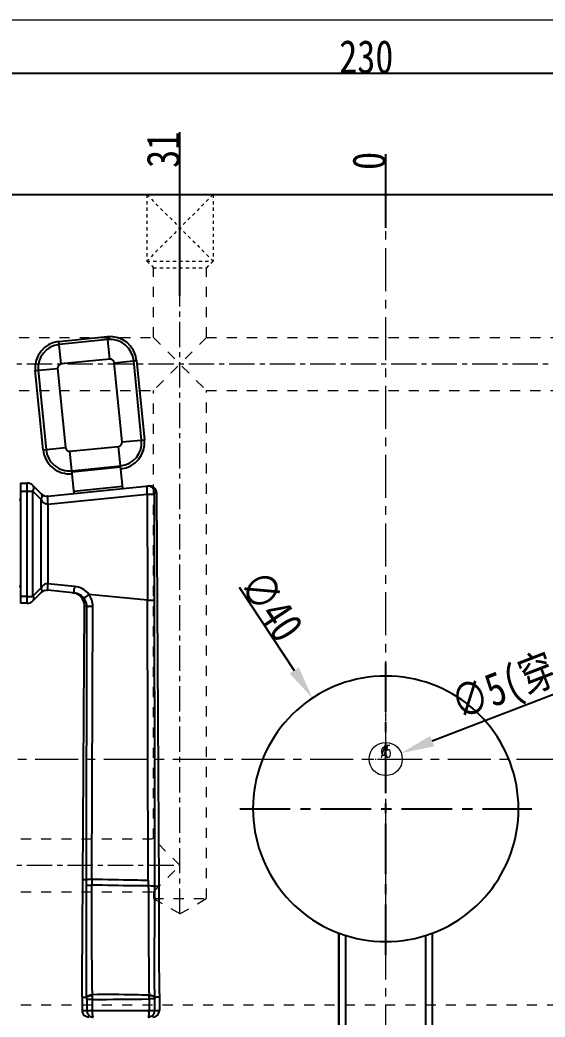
# Model space of a CAD drawing. Header units: millimetres. Extents: x 583 to 1942, y -5112 to 253.
# Drawn here: x 1175.8 to 1254.9, y -2066 to -1915.9 of the extents above; entities that cross this region are included whole.
import ezdxf

# ---------------------------------------------------------------- set-up
doc = ezdxf.new("R2010")
doc.units = ezdxf.units.MM
doc.header["$LTSCALE"] = 16.335
doc.header["$PDMODE"] = 3
doc.header["$PDSIZE"] = 0.3125
doc.linetypes.add('CENTER', pattern=[0.6, 0.375, -0.075, 0.075, -0.075])
doc.linetypes.add('HIDDEN', pattern=[0.2, 0.1, -0.1])
doc.layers.get('0').update_dxf_attribs({"linetype": 'CONTINUOUS'})
doc.layers.get('Defpoints').update_dxf_attribs({"linetype": 'CONTINUOUS'})
for name, color, linetype, lineweight in [('center', 1, 'CENTER', 9), ('cool', 153, 'HIDDEN', 9), ('epin', 13, 'CONTINUOUS', 9), ('insert', 85, 'CONTINUOUS', 20)]:
    doc.layers.add(name, color=color, linetype=linetype, lineweight=lineweight)
doc.layers.add('DEFAULT_2', color=8, linetype='HIDDEN')
doc.styles.get("Standard").update_dxf_attribs({"font": 'txt', "width": 0.8})
doc.styles.add('TXT05', font='txt.shx', dxfattribs={"width": 0.5, "bigfont": 'gbcbig.shx'})
doc.dimstyles.new('副本 11', dxfattribs={"dimtxt": 2.5, "dimasz": 2.5, "dimexe": 1.25, "dimexo": 0.625, "dimtad": 1, "dimdsep": 46, "dimtxsty": 'Standard', "dimcen": 2.5, "dimadec": 0, "dimazin": 0, "dimtfac": 1, "dimtmove": 0, "dimatfit": 3, "dimfxl": 0, "dimarcsym": 0})

# ---------------------------------------------------------------- blocks, each defined once
blk = doc.blocks.new('8')
at = {"layer": 'cool', "ltscale": 0.932966}
blk.add_line((867.02, 868.75), (1068.36, 868.75), dxfattribs=at)
blk = doc.blocks.new('cool_jt_g12')
at = {"layer": 'cool', "ltscale": 0.3}
for p, q in [((0, 5), (10, 5)), ((0, -5), (10, 5)), ((0, 5), (10, -5)), ((10, -5), (10, 5)), ((10, 5), (11, 4)), ((11, -4), (11, 4)), ((10, -5), (11, -4)), ((0, -5), (10, -5))]:
    blk.add_line(p, q, dxfattribs=at)
blk = doc.blocks.new('9')
at = {"layer": 'cool', "color": 1, "linetype": 'CENTER', "ltscale": 0.621977}
for p, q in [((1286.69, 882.45), (1286.69, 990.75)), ((1202.69, 965.25), (1432.69, 965.25)), ((1202.69, 889.75), (1286.69, 889.75))]:
    blk.add_line(p, q, dxfattribs=at)
at = {"layer": 'cool', "ltscale": 0.932966}
for p, q in [((1282.69, 969.25), (1282.69, 979.75)), ((1290.69, 969.25), (1290.69, 979.75)), ((1213.69, 969.25), (1282.69, 969.25)), ((1282.69, 969.25), (1290.69, 961.25)), ((1290.69, 969.25), (1282.69, 961.25)), ((1290.69, 969.25), (1344.69, 969.25)), ((1213.69, 961.25), (1282.69, 961.25)), ((1282.69, 893.75), (1282.69, 961.25)), ((1290.69, 961.25), (1344.69, 961.25)), ((1290.69, 884.75), (1290.69, 961.25)), ((1217.02, 893.75), (1282.69, 893.75)), ((1286.69, 889.75), (1282.69, 893.75)), ((1282.69, 885.75), (1286.69, 889.75)), ((1217.02, 885.75), (1282.69, 885.75)), ((1282.69, 885.75), (1282.69, 884.75)), ((1282.69, 884.75), (1290.69, 884.75)), ((1282.69, 884.75), (1286.69, 882.45)), ((1286.69, 882.45), (1290.69, 884.75))]:
    blk.add_line(p, q, dxfattribs=at)
at = {"layer": 'cool', "color": 0, "ltscale": 0.932966, "rotation": 270}
blk.add_blockref('cool_jt_g12', (1286.69, 990.75), dxfattribs=at)
blk = doc.blocks.new('csk_5')
at = {"layer": 'insert', "color": 1, "linetype": 'CENTER', "ltscale": 0.155494}
for p, q in [((0, -2.75), (0, 2.75)), ((-2.75, 0), (2.75, 0))]:
    blk.add_line(p, q, dxfattribs=at)
at = {"layer": 'insert', "color": 0}
blk.add_circle((0, 0), 2.5, dxfattribs=at)
at = {"layer": 'insert', "color": 6, "style": 'TXT05', "width": 0.5}
blk.add_text('%%c5', height=1.8, dxfattribs=at).set_placement((-0.75, 0.25))
blk = doc.blocks.new('*D121')
at = {"layer": 'Defpoints', "color": 0}
for p in [(1233.24, -2026.29), (1228.58, -2028.09)]:
    blk.add_point(p, dxfattribs=at)
at = {"layer": 'epin', "color": 4, "lineweight": -2}
blk.add_line((1269.69, -2012.24), (1237.91, -2024.49), dxfattribs=at)
at = {"layer": 'epin', "color": 4}
blk.add_solid([(1237.61, -2023.71), (1238.21, -2025.27), (1233.24, -2026.29)], dxfattribs=at)
at = {"layer": 'epin', "color": 6, "insert": (1254.95, -2014.41), "char_height": 5, "attachment_point": 5, "rotation": 21.0756}
blk.add_mtext('∅5(穿丝孔)', dxfattribs=at)
blk = doc.blocks.new('*D122')
at = {"layer": 'Defpoints', "color": 0}
for p in [(1219.87, -2018.01), (1241.94, -2051.37)]:
    blk.add_point(p, dxfattribs=at)
at = {"layer": 'epin', "color": 4, "lineweight": -2}
blk.add_line((1208.84, -2001.33), (1217.11, -2013.84), dxfattribs=at)
at = {"layer": 'epin', "color": 4}
blk.add_solid([(1217.81, -2013.38), (1216.42, -2014.3), (1219.87, -2018.01)], dxfattribs=at)
at = {"layer": 'epin', "color": 6, "insert": (1213.68, -2004.12), "char_height": 5, "attachment_point": 5, "rotation": 303.4896}
blk.add_mtext('∅40', dxfattribs=at)
blk = doc.blocks.new('*D125')
at = {"layer": 'Defpoints', "color": 0}
for p in [(1115.91, -1923.95), (1115.91, -1972.69), (1345.91, -1977.54)]:
    blk.add_point(p, dxfattribs=at)
at = {"layer": 'epin', "color": 4, "lineweight": -2}
for p, q in [((1115.91, -1972.69), (1115.91, -1923.95)), ((1340.91, -1923.95), (1120.91, -1923.95)), ((1345.91, -1977.54), (1345.91, -1923.95))]:
    blk.add_line(p, q, dxfattribs=at)
at = {"layer": 'epin', "color": 4}
for points in [[(1120.91, -1923.12), (1120.91, -1924.78), (1115.91, -1923.95)], [(1340.91, -1923.12), (1340.91, -1924.78), (1345.91, -1923.95)]]:
    blk.add_solid(points, dxfattribs=at)
at = {"layer": 'epin', "color": 6, "insert": (1227.98, -1921.45), "char_height": 5, "attachment_point": 5}
blk.add_mtext('230', dxfattribs=at)
blk = doc.blocks.new('*D176')
at = {"layer": 'Defpoints', "color": 0}
for p in [(1230.91, -2027.19), (1336.92, -2027.19), (1351.03, -2027.19)]:
    blk.add_point(p, dxfattribs=at)
at = {"layer": 'epin', "color": 4, "lineweight": -2}
blk.add_line((1336.92, -2027.19), (1353.03, -2027.19), dxfattribs=at)
at = {"layer": 'epin', "color": 6, "insert": (1352.03, -2024.69), "char_height": 5, "attachment_point": 5}
blk.add_mtext('0', dxfattribs=at)
blk = doc.blocks.new('*D177')
at = {"layer": 'Defpoints', "color": 0}
for p in [(1230.91, -2027.19), (1340.85, -2043.19), (1351.03, -2043.19)]:
    blk.add_point(p, dxfattribs=at)
at = {"layer": 'epin', "color": 4, "lineweight": -2}
blk.add_line((1340.85, -2043.19), (1356.36, -2043.19), dxfattribs=at)
at = {"layer": 'epin', "color": 6, "insert": (1353.69, -2040.69), "char_height": 5, "attachment_point": 5}
blk.add_mtext('16', dxfattribs=at)
blk = doc.blocks.new('*D178')
at = {"layer": 'Defpoints', "color": 0}
for p in [(1230.91, -2027.19), (1341.06, -2068.19), (1351.03, -2068.19)]:
    blk.add_point(p, dxfattribs=at)
at = {"layer": 'epin', "color": 4, "lineweight": -2}
blk.add_line((1341.06, -2068.19), (1356.36, -2068.19), dxfattribs=at)
at = {"layer": 'epin', "color": 6, "insert": (1353.69, -2065.69), "char_height": 5, "attachment_point": 5}
blk.add_mtext('41', dxfattribs=at)
blk = doc.blocks.new('*D179')
at = {"layer": 'Defpoints', "color": 0}
for p in [(1230.91, -2027.19), (1336.92, -2100.19), (1351.03, -2100.19)]:
    blk.add_point(p, dxfattribs=at)
at = {"layer": 'epin', "color": 4, "lineweight": -2}
blk.add_line((1336.92, -2100.19), (1357.69, -2100.19), dxfattribs=at)
at = {"layer": 'epin', "color": 6, "insert": (1354.36, -2097.69), "char_height": 5, "attachment_point": 5}
blk.add_mtext('73', dxfattribs=at)
blk = doc.blocks.new('*D180')
at = {"layer": 'Defpoints', "color": 0}
for p in [(1302.59, -1967.69), (1351.03, -1967.69), (1230.91, -2027.19)]:
    blk.add_point(p, dxfattribs=at)
at = {"layer": 'epin', "color": 4, "lineweight": -2}
blk.add_line((1302.59, -1967.69), (1363.03, -1967.69), dxfattribs=at)
at = {"layer": 'epin', "color": 6, "insert": (1357.03, -1965.19), "char_height": 5, "attachment_point": 5}
blk.add_mtext('59.5', dxfattribs=at)
blk = doc.blocks.new('*D181')
at = {"layer": 'Defpoints', "color": 0}
for p in [(1336.41, -1954.19), (1351.03, -1954.19), (1230.91, -2027.19)]:
    blk.add_point(p, dxfattribs=at)
at = {"layer": 'epin', "color": 4, "lineweight": -2}
blk.add_line((1336.41, -1954.19), (1357.69, -1954.19), dxfattribs=at)
at = {"layer": 'epin', "color": 6, "insert": (1354.36, -1951.69), "char_height": 5, "attachment_point": 5}
blk.add_mtext('73', dxfattribs=at)
blk = doc.blocks.new('*D182')
at = {"layer": 'Defpoints', "color": 0}
for p in [(1230.91, -1938.11), (1230.91, -1947.19), (1230.91, -2027.19)]:
    blk.add_point(p, dxfattribs=at)
at = {"layer": 'epin', "color": 4, "lineweight": -2}
blk.add_line((1230.91, -1947.19), (1230.91, -1936.11), dxfattribs=at)
at = {"layer": 'epin', "color": 6, "insert": (1228.41, -1937.11), "char_height": 5, "attachment_point": 5, "rotation": 90}
blk.add_mtext('0', dxfattribs=at)
blk = doc.blocks.new('*D183')
at = {"layer": 'Defpoints', "color": 0}
for p in [(1261.91, -1938.11), (1261.91, -1957.41), (1230.91, -2027.19)]:
    blk.add_point(p, dxfattribs=at)
at = {"layer": 'epin', "color": 4, "lineweight": -2}
blk.add_line((1261.91, -1957.41), (1261.91, -1932.78), dxfattribs=at)
at = {"layer": 'epin', "color": 6, "insert": (1259.41, -1935.44), "char_height": 5, "attachment_point": 5, "rotation": 90}
blk.add_mtext('31', dxfattribs=at)
blk = doc.blocks.new('*D184')
at = {"layer": 'Defpoints', "color": 0}
for p in [(1330.91, -1938.11), (1330.91, -1952.26), (1230.91, -2027.19)]:
    blk.add_point(p, dxfattribs=at)
at = {"layer": 'epin', "color": 4, "lineweight": -2}
blk.add_line((1330.91, -1952.26), (1330.91, -1930.11), dxfattribs=at)
at = {"layer": 'epin', "color": 6, "insert": (1328.41, -1934.11), "char_height": 5, "attachment_point": 5, "rotation": 90}
blk.add_mtext('100', dxfattribs=at)
blk = doc.blocks.new('*D185')
at = {"layer": 'Defpoints', "color": 0}
for p in [(1230.91, -2027.19), (1230.91, -2098.67), (1230.91, -2114.84)]:
    blk.add_point(p, dxfattribs=at)
at = {"layer": 'epin', "color": 4, "lineweight": -2}
blk.add_line((1230.91, -2098.67), (1230.91, -2116.84), dxfattribs=at)
at = {"layer": 'epin', "color": 6, "insert": (1228.41, -2115.84), "char_height": 5, "attachment_point": 5, "rotation": 90}
blk.add_mtext('0', dxfattribs=at)
blk = doc.blocks.new('*D186')
at = {"layer": 'Defpoints', "color": 0}
for p in [(1230.91, -2027.19), (1330.91, -2100.19), (1330.91, -2114.84)]:
    blk.add_point(p, dxfattribs=at)
at = {"layer": 'epin', "color": 4, "lineweight": -2}
blk.add_line((1330.91, -2100.19), (1330.91, -2122.84), dxfattribs=at)
at = {"layer": 'epin', "color": 6, "insert": (1328.41, -2118.84), "char_height": 5, "attachment_point": 5, "rotation": 90}
blk.add_mtext('100', dxfattribs=at)
blk = doc.blocks.new('*D187')
at = {"layer": 'Defpoints', "color": 0}
for p in [(1110.79, -2027.19), (1124.89, -2027.19), (1230.91, -2027.19)]:
    blk.add_point(p, dxfattribs=at)
at = {"layer": 'epin', "color": 4, "lineweight": -2}
blk.add_line((1124.89, -2027.19), (1108.79, -2027.19), dxfattribs=at)
at = {"layer": 'epin', "color": 6, "insert": (1109.79, -2024.69), "char_height": 5, "attachment_point": 5}
blk.add_mtext('0', dxfattribs=at)
blk = doc.blocks.new('*D188')
at = {"layer": 'Defpoints', "color": 0}
for p in [(1230.91, -2027.19), (1110.79, -2043.19), (1120.97, -2043.19)]:
    blk.add_point(p, dxfattribs=at)
at = {"layer": 'epin', "color": 4, "lineweight": -2}
blk.add_line((1120.97, -2043.19), (1105.45, -2043.19), dxfattribs=at)
at = {"layer": 'epin', "color": 6, "insert": (1108.12, -2040.69), "char_height": 5, "attachment_point": 5}
blk.add_mtext('16', dxfattribs=at)
blk = doc.blocks.new('*D189')
at = {"layer": 'Defpoints', "color": 0}
for p in [(1230.91, -2027.19), (1110.79, -2068.19), (1120.76, -2068.19)]:
    blk.add_point(p, dxfattribs=at)
at = {"layer": 'epin', "color": 4, "lineweight": -2}
blk.add_line((1120.76, -2068.19), (1105.45, -2068.19), dxfattribs=at)
at = {"layer": 'epin', "color": 6, "insert": (1108.12, -2065.69), "char_height": 5, "attachment_point": 5}
blk.add_mtext('41', dxfattribs=at)
blk = doc.blocks.new('*D190')
at = {"layer": 'Defpoints', "color": 0}
for p in [(1230.91, -2027.19), (1110.79, -2100.19), (1124.89, -2100.19)]:
    blk.add_point(p, dxfattribs=at)
at = {"layer": 'epin', "color": 4, "lineweight": -2}
blk.add_line((1124.89, -2100.19), (1104.12, -2100.19), dxfattribs=at)
at = {"layer": 'epin', "color": 6, "insert": (1107.45, -2097.69), "char_height": 5, "attachment_point": 5}
blk.add_mtext('73', dxfattribs=at)
blk = doc.blocks.new('*D191')
at = {"layer": 'Defpoints', "color": 0}
for p in [(1110.79, -1967.69), (1159.22, -1967.69), (1230.91, -2027.19)]:
    blk.add_point(p, dxfattribs=at)
at = {"layer": 'epin', "color": 4, "lineweight": -2}
blk.add_line((1159.22, -1967.69), (1098.79, -1967.69), dxfattribs=at)
at = {"layer": 'epin', "color": 6, "insert": (1104.79, -1965.19), "char_height": 5, "attachment_point": 5}
blk.add_mtext('59.5', dxfattribs=at)
blk = doc.blocks.new('*D192')
at = {"layer": 'Defpoints', "color": 0}
for p in [(1110.79, -1954.19), (1125.41, -1954.19), (1230.91, -2027.19)]:
    blk.add_point(p, dxfattribs=at)
at = {"layer": 'epin', "color": 4, "lineweight": -2}
blk.add_line((1125.41, -1954.19), (1104.12, -1954.19), dxfattribs=at)
at = {"layer": 'epin', "color": 6, "insert": (1107.45, -1951.69), "char_height": 5, "attachment_point": 5}
blk.add_mtext('73', dxfattribs=at)
blk = doc.blocks.new('*D193')
at = {"layer": 'Defpoints', "color": 0}
for p in [(1199.91, -1938.11), (1199.91, -1957.41), (1230.91, -2027.19)]:
    blk.add_point(p, dxfattribs=at)
at = {"layer": 'epin', "color": 4, "lineweight": -2}
blk.add_line((1199.91, -1957.41), (1199.91, -1932.78), dxfattribs=at)
at = {"layer": 'epin', "color": 6, "insert": (1197.41, -1935.44), "char_height": 5, "attachment_point": 5, "rotation": 90}
blk.add_mtext('31', dxfattribs=at)
blk = doc.blocks.new('*D194')
at = {"layer": 'Defpoints', "color": 0}
for p in [(1130.91, -1938.11), (1130.91, -1952.26), (1230.91, -2027.19)]:
    blk.add_point(p, dxfattribs=at)
at = {"layer": 'epin', "color": 4, "lineweight": -2}
blk.add_line((1130.91, -1952.26), (1130.91, -1930.11), dxfattribs=at)
at = {"layer": 'epin', "color": 6, "insert": (1128.41, -1934.11), "char_height": 5, "attachment_point": 5, "rotation": 90}
blk.add_mtext('100', dxfattribs=at)
blk = doc.blocks.new('*D195')
at = {"layer": 'Defpoints', "color": 0}
for p in [(1230.91, -2027.19), (1130.91, -2100.19), (1130.91, -2114.84)]:
    blk.add_point(p, dxfattribs=at)
at = {"layer": 'epin', "color": 4, "lineweight": -2}
blk.add_line((1130.91, -2100.19), (1130.91, -2122.84), dxfattribs=at)
at = {"layer": 'epin', "color": 6, "insert": (1128.41, -2118.84), "char_height": 5, "attachment_point": 5, "rotation": 90}
blk.add_mtext('100', dxfattribs=at)

msp = doc.modelspace()

# ---------------------------------------------------------------- linework, layer by layer
at = {"color": 7, "linetype": 'Continuous'}
for p, q in [((1131.908, -1942.189), (1329.908, -1942.189)), ((1181.686, -1964.313), (1189.01, -1963.581)), ((1189.054, -1964.023), (1181.73, -1964.756)), ((1189.348, -1966.963), (1189.01, -1963.581)), ((1182.024, -1967.696), (1181.686, -1964.313)), ((1189.348, -1966.963), (1182.024, -1967.696)), ((1178.104, -1968.692), (1181.486, -1968.353)), ((1181.486, -1968.353), (1182.68, -1980.294)), ((1190.006, -1967.501), (1193.388, -1967.163)), ((1191.2, -1979.442), (1190.006, -1967.501)), ((1194.14, -1979.148), (1192.945, -1967.207)), ((1193.388, -1967.163), (1194.582, -1979.104)), ((1179.298, -1980.632), (1178.104, -1968.692)), ((1178.546, -1968.647), (1179.74, -1980.588)), ((1191.2, -1979.442), (1194.582, -1979.104)), ((1179.298, -1980.632), (1182.68, -1980.294)), ((1183.338, -1980.832), (1190.662, -1980.1)), ((1191.298, -1986.467), (1190.662, -1980.1)), ((1183.974, -1987.199), (1183.338, -1980.832)), ((1183.632, -1983.772), (1190.955, -1983.04)), ((1190.976, -1983.247), (1183.652, -1983.98)), ((1175.908, -1985.644), (1175.908, -2003.734)), ((1175.908, -1985.644), (1176.916, -1985.644)), ((1176.916, -2003.734), (1176.916, -1985.644)), ((1177.769, -1985.997), (1179.021, -1987.25)), ((1179.994, -1987.597), (1195.278, -1986.069)), ((1191.268, -1986.168), (1183.944, -1986.901)), ((1175.908, -1986.85), (1177.769, -1986.85)), ((1177.769, -2002.67), (1177.769, -1986.85)), ((1177.769, -1986.85), (1179.021, -1988.103)), ((1179.021, -2001.418), (1179.021, -1988.103)), ((1179.994, -1988.797), (1194.99, -1987.298)), ((1194.99, -1987.298), (1196.092, -1987.297)), ((1194.99, -1987.298), (1195.01, -2003.283)), ((1196.142, -2046.315), (1196.092, -1987.297)), ((1196.107, -1987.095), (1196.383, -1987.063)), ((1196.383, -1987.063), (1196.722, -2046.329)), ((1175.908, -1988.157), (1175.707, -1988.157)), ((1179.994, -1988.797), (1179.994, -2000.781)), ((1175.908, -2001.222), (1175.707, -2001.222)), ((1179.021, -2001.418), (1177.769, -2002.67)), ((1184.031, -2001.185), (1179.994, -2000.781)), ((1176.916, -2002.729), (1175.908, -2002.729)), ((1177.769, -2003.381), (1179.021, -2002.128)), ((1183.732, -2002.155), (1179.994, -2001.781)), ((1195.01, -2003.283), (1186.19, -2002.401)), ((1176.916, -2003.734), (1175.908, -2003.734)), ((1185.279, -2045.318), (1185.542, -2004.168)), ((1185.886, -2004.193), (1185.542, -2004.168)), ((1185.854, -2046.203), (1185.887, -2004.193)), ((1186.651, -2045.348), (1186.783, -2004.192)), ((1195.14, -2045.47), (1195.01, -2003.283)), ((1185.278, -2045.315), (1185.855, -2045.325)), ((1196.142, -2046.315), (1196.059, -2046.314)), ((1196.142, -2046.315), (1196.722, -2046.33)), ((1223.846, -2074.338), (1223.846, -2053.401)), ((1223.916, -2074.338), (1223.916, -2053.427)), ((1224.916, -2074.338), (1224.916, -2053.771)), ((1236.9, -2053.771), (1236.9, -2074.338)), ((1237.9, -2053.427), (1237.9, -2074.338)), ((1237.97, -2074.338), (1237.97, -2053.401)), ((1185.162, -2063.034), (1185.162, -2065.039)), ((1185.162, -2063.036), (1185.859, -2063.08)), ((1185.163, -2063.036), (1185.859, -2062.978)), ((1196.82, -2063.072), (1196.12, -2063.029)), ((1196.819, -2063.027), (1196.82, -2065.039)), ((1185.867, -2063.398), (1185.867, -2065.039)), ((1186.727, -2063.398), (1185.867, -2063.398)), ((1186.727, -2065.039), (1186.727, -2063.398)), ((1195.255, -2063.318), (1195.255, -2065.039)), ((1196.114, -2063.318), (1195.255, -2063.318)), ((1196.114, -2065.039), (1196.114, -2063.318)), ((1185.162, -2065.039), (1196.82, -2065.039))]:
    msp.add_line(p, q, dxfattribs=at)
at = {"color": 1, "linetype": 'CENTER', "ltscale": 1.243955}
for p, q in [((1230.908, -2056.689), (1230.908, -2012.689)), ((1230.908, -2056.689), (1230.908, -2012.689)), ((1208.908, -2034.689), (1252.908, -2034.689)), ((1208.908, -2034.689), (1252.908, -2034.689))]:
    msp.add_line(p, q, dxfattribs=at)
at = {"color": 7, "linetype": 'Continuous'}
for centre, radius, start, end in [((1189.408, -1967.561), 4, 5.71059, 95.71059), ((1189.408, -1967.561), 3.555, 5.71059, 95.71059), ((1182.084, -1968.294), 4, 95.71059, 185.71059), ((1182.084, -1968.294), 3.555, 95.71059, 185.71059), ((1189.408, -1967.561), 0.601, 5.71059, 95.71059), ((1182.084, -1968.294), 0.601, 95.71059, 185.71059), ((1190.602, -1979.502), 4, 275.71059, 5.71059), ((1183.278, -1980.234), 3.555, 185.71059, 275.71059), ((1183.278, -1980.234), 0.601, 185.71059, 275.71059), ((1190.602, -1979.502), 0.601, 275.71059, 5.71059), ((1190.602, -1979.502), 3.555, 275.71059, 5.71059), ((1183.278, -1980.234), 4, 185.71059, 275.71059), ((1176.916, -1986.85), 1.206, 45, 90), ((1195.103, -1987.093), 1.002, 37.398, 95.6542), ((1195.378, -1987.069), 1.005, 0.34022, 95.71054), ((1179.874, -1986.397), 1.206, 225, 275.71059), ((1195.094, -1987.098), 1.013, 0.15853, 19.05048), ((1193.431, -2002.112), 9.446, 174.36681, 176.29372), ((1179.874, -2002.981), 1.206, 84.28941, 135.00092), ((1183.532, -2004.155), 2.01, 359.63277, 84.28932), ((1183.776, -2004.203), 3.012, 36.74223, 37.49911), ((1183.803, -2004.184), 2.98, 359.84825, 36.76603), ((1176.916, -2002.528), 1.206, 270, 315), ((1186.415, -2295.937), 291.745, 89.92767, 90.06562), ((1230.908, -2034.689), 20, 290.67611, 249.32389), ((1195.158, -2103.539), 57.232, 89.09848, 90.01474), ((1230.908, -2034.689), 20, 249.53846, 290.46154), ((1188.003, -2063.029), 2.145, 179.05591, 181.34493), ((1179.176, -2063.395), 6.691, 359.9679, 2.69847), ((1190.566, -2062.74), 3.842, 179.26835, 180.31401), ((913.016, -2064.266), 273.712, 0.18154, 0.315), ((1202.872, -2063.315), 6.757, 177.58324, 180.024), ((1176.449, -530.805), 1532.628, 270.384225, 270.703053), ((1186.167, -2065.039), 1.005, 179.98836, 270.00002), ((1186.888, -2065.038), 1.021, 180.05956, 197.77121), ((1188.167, -2065.043), 7.087, 357.51911, 0.0299), ((1195.815, -2065.039), 1.005, 269.99998, 0.01166)]:
    msp.add_arc(centre, radius, start, end, dxfattribs=at)
for points, knots in [([(1177.769, -1986.85), (1177.809, -1986.769), (1177.873, -1986.609), (1177.912, -1986.369), (1177.883, -1986.157), (1177.812, -1986.041), (1177.769, -1985.997)], [0, 0, 0, 0, 0.3020114, 0.5671693, 0.7956576, 1, 1, 1, 1]), ([(1194.953, -1986.595), (1194.953, -1986.526), (1194.952, -1986.406), (1194.961, -1986.245), (1194.972, -1986.158), (1194.99, -1986.098), (1195.004, -1986.096)], [0, 0, 0, 0, 0.4076293, 0.7180209, 0.9160151, 1, 1, 1, 1]), ([(1194.99, -1987.298), (1194.985, -1987.236), (1194.967, -1987.002), (1194.956, -1986.767), (1194.953, -1986.595)], [0, 0, 0, 0, 0.2659861, 1, 1, 1, 1]), ([(1179.021, -1988.103), (1179.063, -1988.019), (1179.127, -1987.852), (1179.176, -1987.557), (1179.108, -1987.337), (1179.021, -1987.25)], [0, 0, 0, 0, 0.3145327, 0.5891618, 1, 1, 1, 1]), ([(1179.994, -1988.797), (1179.886, -1988.822), (1179.655, -1988.797), (1179.379, -1988.617), (1179.173, -1988.375), (1179.067, -1988.195), (1179.021, -1988.103)], [0, 0, 0, 0, 0.2596453, 0.5128949, 0.7586868, 1, 1, 1, 1]), ([(1179.994, -1987.597), (1179.984, -1987.598), (1179.967, -1987.638), (1179.957, -1987.701), (1179.947, -1987.815), (1179.943, -1988.035), (1179.958, -1988.369), (1179.98, -1988.65), (1179.994, -1988.797)], [0, 0, 0, 0, 0.0257642, 0.0835656, 0.1753307, 0.3005778, 0.6333187, 1, 1, 1, 1]), ([(1196.092, -1987.297), (1196.092, -1987.271), (1196.093, -1987.226), (1196.094, -1987.16), (1196.102, -1987.126), (1196.101, -1987.096), (1196.107, -1987.095)], [0, 0, 0, 0, 0.3726869, 0.6894723, 0.9110497, 1, 1, 1, 1]), ([(1179.994, -2000.781), (1179.896, -2000.763), (1179.687, -2000.779), (1179.313, -2000.969), (1179.122, -2001.234), (1179.021, -2001.418)], [0, 0, 0, 0, 0.242333, 0.490823, 1, 1, 1, 1]), ([(1179.021, -2002.128), (1179.1, -2002.05), (1179.152, -2001.854), (1179.104, -2001.611), (1179.053, -2001.481), (1179.021, -2001.418)], [0, 0, 0, 0, 0.4453946, 0.7145441, 1, 1, 1, 1]), ([(1179.994, -2000.781), (1179.982, -2000.903), (1179.964, -2001.137), (1179.952, -2001.415), (1179.955, -2001.599), (1179.963, -2001.694), (1179.972, -2001.747), (1179.986, -2001.78), (1179.994, -2001.781)], [0, 0, 0, 0, 0.3655909, 0.6981836, 0.8237308, 0.9159099, 0.974076, 1, 1, 1, 1]), ([(1183.991, -2001.781), (1183.992, -2001.759), (1183.995, -2001.666), (1184, -2001.573), (1184.005, -2001.501)], [0, 0, 0, 0, 0.2363366, 1, 1, 1, 1]), ([(1186.166, -2002.369), (1185.912, -2002.039), (1185.263, -2001.479), (1184.444, -2001.226), (1184.031, -2001.185)], [0, 0, 0, 0, 0.5003754, 1, 1, 1, 1]), ([(1176.916, -2002.729), (1176.995, -2002.729), (1177.279, -2002.724), (1177.565, -2002.704), (1177.769, -2002.67)], [0, 0, 0, 0, 0.2756474, 1, 1, 1, 1]), ([(1177.769, -2002.67), (1177.801, -2002.734), (1177.852, -2002.863), (1177.899, -2003.107), (1177.847, -2003.303), (1177.769, -2003.381)], [0, 0, 0, 0, 0.2854723, 0.5546257, 1, 1, 1, 1]), ([(1184.031, -2002.185), (1184.02, -2002.184), (1184.005, -2002.137), (1183.995, -2002.067), (1183.989, -2001.936), (1183.99, -2001.839), (1183.991, -2001.781)], [0, 0, 0, 0, 0.0815845, 0.2744948, 0.5821416, 1, 1, 1, 1]), ([(1185.484, -2002.997), (1185.313, -2002.771), (1184.869, -2002.391), (1184.313, -2002.213), (1184.031, -2002.185)], [0, 0, 0, 0, 0.4998332, 1, 1, 1, 1]), ([(1186.19, -2002.401), (1186.099, -2002.469), (1185.931, -2002.599), (1185.734, -2002.757), (1185.608, -2002.866), (1185.545, -2002.924), (1185.506, -2002.966), (1185.486, -2002.988), (1185.484, -2002.997)], [0, 0, 0, 0, 0.3667353, 0.6912848, 0.8147726, 0.9076031, 0.9693456, 1, 1, 1, 1]), ([(1185.886, -2004.193), (1185.894, -2004.193), (1185.958, -2004.192), (1186.023, -2004.192), (1186.08, -2004.192)], [0, 0, 0, 0, 0.1124926, 1, 1, 1, 1]), ([(1195.01, -2003.283), (1195.14, -2003.283), (1195.507, -2003.283), (1195.874, -2003.282), (1196.11, -2003.283)], [0, 0, 0, 0, 0.3557817, 1, 1, 1, 1]), ([(1185.163, -2063.034), (1185.173, -2061.604), (1185.213, -2055.698), (1185.251, -2049.793), (1185.279, -2045.318)], [0, 0, 0, 0, 0.2421887, 1, 1, 1, 1]), ([(1185.859, -2062.978), (1185.858, -2061.62), (1185.854, -2056.028), (1185.852, -2050.437), (1185.854, -2046.203)], [0, 0, 0, 0, 0.2429088, 1, 1, 1, 1]), ([(1185.854, -2046.203), (1185.945, -2046.193), (1186.21, -2046.195), (1186.475, -2046.189), (1186.649, -2046.189)], [0, 0, 0, 0, 0.3430056, 1, 1, 1, 1]), ([(1185.951, -2045.356), (1185.94, -2045.356), (1185.909, -2045.356), (1185.869, -2045.357), (1185.855, -2045.374)], [0, 0, 0, 0, 0.3294816, 1, 1, 1, 1]), ([(1186.651, -2045.348), (1186.514, -2045.348), (1186.281, -2045.347), (1186.048, -2045.355), (1185.951, -2045.356)], [0, 0, 0, 0, 0.5868237, 1, 1, 1, 1]), ([(1186.724, -2062.691), (1186.72, -2062.361), (1186.704, -2061.699), (1186.686, -2060.364), (1186.662, -2057.99), (1186.648, -2053.152), (1186.645, -2048.986), (1186.649, -2046.189)], [0, 0, 0, 0, 0.0599612, 0.1204192, 0.2426795, 0.4915338, 1, 1, 1, 1]), ([(1195.144, -2046.306), (1194.432, -2046.307), (1191.6, -2046.282), (1188.769, -2046.201), (1186.649, -2046.189)], [0, 0, 0, 0, 0.2514489, 1, 1, 1, 1]), ([(1195.14, -2045.47), (1194.429, -2045.465), (1191.599, -2045.422), (1188.769, -2045.339), (1186.651, -2045.338)], [0, 0, 0, 0, 0.2514722, 1, 1, 1, 1]), ([(1195.144, -2046.306), (1195.156, -2047.694), (1195.188, -2053.176), (1195.193, -2058.659), (1195.251, -2062.753)], [0, 0, 0, 0, 0.2531717, 1, 1, 1, 1]), ([(1196.12, -2063.029), (1196.054, -2058.859), (1196.117, -2053.287), (1196.143, -2047.716), (1196.142, -2046.315)], [0, 0, 0, 0, 0.7485976, 1, 1, 1, 1]), ([(1185.859, -2062.997), (1185.899, -2062.884), (1186.233, -2062.729), (1186.529, -2062.701), (1186.724, -2062.691)], [0, 0, 0, 0, 0.3795687, 1, 1, 1, 1]), ([(1185.859, -2063.08), (1185.876, -2063.037), (1185.97, -2062.952), (1186.256, -2062.822), (1186.527, -2062.778), (1186.724, -2062.761)], [0, 0, 0, 0, 0.1469569, 0.3747801, 1, 1, 1, 1]), ([(1195.251, -2062.753), (1194.543, -2062.736), (1191.701, -2062.666), (1188.857, -2062.629), (1186.724, -2062.691)], [0, 0, 0, 0, 0.2493861, 1, 1, 1, 1]), ([(1196.124, -2063.08), (1196.114, -2063.04), (1196.006, -2062.965), (1195.805, -2062.893), (1195.515, -2062.838), (1195.301, -2062.817), (1195.189, -2062.812)], [0, 0, 0, 0, 0.1252807, 0.3507349, 0.6622261, 1, 1, 1, 1]), ([(1195.191, -2062.768), (1195.303, -2062.743), (1195.477, -2062.729), (1195.688, -2062.783), (1195.822, -2062.831), (1195.938, -2062.853), (1196.064, -2062.889), (1196.114, -2062.977), (1196.126, -2063.031)], [0, 0, 0, 0, 0.334653, 0.490526, 0.6304076, 0.7457575, 0.8379454, 1, 1, 1, 1]), ([(1185.915, -2065.35), (1185.963, -2065.498), (1186.131, -2065.776), (1186.407, -2065.947), (1186.555, -2065.995)], [0, 0, 0, 0, 0.5010638, 1, 1, 1, 1]), ([(1186.752, -2065.629), (1186.748, -2065.585), (1186.732, -2065.388), (1186.727, -2065.191), (1186.727, -2065.039)], [0, 0, 0, 0, 0.2281275, 1, 1, 1, 1]), ([(1186.82, -2065.995), (1186.801, -2065.949), (1186.776, -2065.827), (1186.76, -2065.704), (1186.752, -2065.629)], [0, 0, 0, 0, 0.3970281, 1, 1, 1, 1]), ([(1195.248, -2065.35), (1195.242, -2065.483), (1195.224, -2065.699), (1195.193, -2065.918), (1195.161, -2065.995)], [0, 0, 0, 0, 0.6152353, 1, 1, 1, 1])]:
    msp.add_open_spline(points, degree=3, knots=knots, dxfattribs=at)
for points in [[(1196.051, -1986.767), (1196.016, -1986.666), (1195.964, -1986.57), (1195.899, -1986.485)], [(1185.84, -2003.774), (1185.779, -2003.495), (1185.655, -2003.224), (1185.484, -2002.997)], [(1185.886, -2004.193), (1185.887, -2004.052), (1185.871, -2003.911), (1185.84, -2003.774)], [(1186.651, -2045.348), (1186.65, -2045.628), (1186.65, -2045.908), (1186.649, -2046.189)], [(1195.14, -2045.47), (1195.142, -2045.749), (1195.141, -2046.028), (1195.144, -2046.306)], [(1196.722, -2046.329), (1196.755, -2051.895), (1196.686, -2057.462), (1196.819, -2063.027)], [(1195.255, -2063.318), (1195.254, -2063.15), (1195.253, -2062.983), (1195.252, -2062.815)], [(1195.427, -2065.995), (1195.623, -2065.931), (1195.805, -2065.796), (1195.925, -2065.629)], [(1195.925, -2065.629), (1196.045, -2065.462), (1196.114, -2065.246), (1196.114, -2065.039)]]:
    msp.add_open_spline(points, degree=3, dxfattribs=at)
at = {"layer": 'center', "color": 1, "linetype": 'CENTER', "ltscale": 1.057361}
for p, q in [((1230.908, -2112.189), (1230.908, -1942.189)), ((1115.908, -2027.189), (1345.908, -2027.189))]:
    msp.add_line(p, q, dxfattribs=at)
at = {"layer": 'DEFAULT_2', "color": 8, "linetype": 'HIDDEN'}
msp.add_line((1183.732, -2002.155), (1184.031, -2002.185), dxfattribs=at)
for centre, radius, start, end in [((1230.908, -2034.689), 20, 249.32389, 249.53846), ((1230.908, -2034.689), 20, 290.46154, 290.67611), ((1186.864, -2065.05), 0.995, 251.91466, 269.92884), ((1195.118, -2065.05), 0.995, 270.07171, 288.12092)]:
    msp.add_arc(centre, radius, start, end, dxfattribs=at)
for points, knots in [([(1186.862, -2066.044), (1186.859, -2066.044), (1186.837, -2066.036), (1186.828, -2066.012), (1186.82, -2065.995)], [0, 0, 0, 0, 0.1655603, 1, 1, 1, 1]), ([(1195.161, -2065.995), (1195.158, -2066.002), (1195.149, -2066.021), (1195.133, -2066.044), (1195.119, -2066.044)], [0, 0, 0, 0, 0.3603618, 1, 1, 1, 1])]:
    msp.add_open_spline(points, degree=3, knots=knots, dxfattribs=at)
at = {"layer": 'epin', "color": 0}
msp.add_lwpolyline([(1009.74, -1915.884), (1385.098, -1915.884), (1385.098, -2151.806), (1009.74, -2151.806)], close=True, dxfattribs=at)

# ---------------------------------------------------------------- block references
for name, p in [('9', (-86.782, -2932.944)), ('8', (263.218, -2932.944))]:
    msp.add_blockref(name, p, dxfattribs=at)
at = {"layer": 'insert', "color": 0}
msp.add_blockref('csk_5', (1230.908, -2027.189), dxfattribs=at)

# ---------------------------------------------------------------- dimensions: what is measured, and where the dimension line sits
at = {"layer": 'epin', "color": 0}
dim = msp.add_linear_dim(base=(1115.908, -1923.949), p1=(1345.908, -1977.538), p2=(1115.908, -1972.689), dimstyle='副本 11', override={"dimtxt": 5, "dimasz": 5, "dimexe": 0, "dimexo": 0, "dimgap": 0, "dimcen": 0, "dimclrd": 4, "dimclre": 4, "dimclrt": 6, "dimtofl": 0}, dxfattribs=at)
dim.commit()
dim.dimension.update_dxf_attribs({"geometry": '*D125', "text_midpoint": (1227.985, -1923.949), "dimtype": 160})
for feature_location, offset, dtype, origin, picture, middle in [((1130.908, -1952.262), (0, 14.15), 1, (1230.908, -2027.189), '*D194', (1128.408, -1934.112)), ((1330.908, -1952.262), (0, 14.15), 1, (1230.908, -2027.189), '*D184', (1328.408, -1934.112)), ((1199.908, -1957.412), (0, 19.301), 1, (1230.908, -2027.189), '*D193', (1197.408, -1935.445)), ((1261.908, -1957.412), (0, 19.301), 1, (1230.908, -2027.189), '*D183', (1259.408, -1935.445)), ((1230.908016764, -1947.194119144), (0, 9.082459108), 1, (1230.908016764, -2027.189231686), '*D182', (1228.408016764, -1937.111660036)), ((1125.408, -1954.189), (-14.62, 0), 0, (1230.908, -2027.189), '*D192', (1107.455, -1951.689)), ((1336.408, -1954.189), (14.62, 0), 0, (1230.908, -2027.189), '*D181', (1354.361, -1951.689)), ((1159.222, -1967.689), (-48.434, 0), 0, (1230.908, -2027.189), '*D191', (1104.788, -1965.189)), ((1302.594, -1967.689), (48.434, 0), 0, (1230.908, -2027.189), '*D180', (1357.028, -1965.189)), ((1124.894572921, -2027.189231686), (-14.106362344, 0), 0, (1230.908016764, -2027.189231686), '*D187', (1109.788210577, -2024.689231686)), ((1336.921460608, -2027.189231686), (14.106362344, 0), 0, (1230.908016764, -2027.189231686), '*D176', (1352.027822952, -2024.689231686)), ((1124.895, -2100.189), (-14.106, 0), 0, (1230.908, -2027.189), '*D190', (1107.455, -2097.689)), ((1120.97, -2043.189), (-10.181, 0), 0, (1230.908, -2027.189), '*D188', (1108.122, -2040.689)), ((1120.761, -2068.189), (-9.972, 0), 0, (1230.908, -2027.189), '*D189', (1108.122, -2065.689)), ((1130.908, -2100.189), (0, -14.648), 1, (1230.908, -2027.189), '*D195', (1128.408, -2118.837)), ((1230.908016764, -2098.670395891), (0, -16.166924901), 1, (1230.908016764, -2027.189231686), '*D185', (1228.408016764, -2115.837320792)), ((1340.846, -2043.189), (10.181, 0), 0, (1230.908, -2027.189), '*D177', (1353.694, -2040.689)), ((1341.056, -2068.189), (9.972, 0), 0, (1230.908, -2027.189), '*D178', (1353.694, -2065.689)), ((1336.921, -2100.189), (14.106, 0), 0, (1230.908, -2027.189), '*D179', (1354.361, -2097.689)), ((1330.908, -2100.189), (0, -14.648), 1, (1230.908, -2027.189), '*D186', (1328.408, -2118.837))]:
    dim = msp.add_ordinate_dim(feature_location=feature_location, offset=offset, dtype=dtype, origin=origin, dimstyle='副本 11', override={"dimtxt": 5, "dimasz": 5, "dimexe": 0, "dimexo": 0, "dimgap": 0, "dimcen": 0, "dimclrd": 4, "dimclre": 4, "dimclrt": 6, "dimtofl": 0}, dxfattribs=at)
    dim.commit()
    dim.dimension.update_dxf_attribs({"geometry": picture, "text_midpoint": middle})
dim = msp.add_diameter_dim_2p(p1=(1241.944, -2051.369), p2=(1219.872, -2018.01), dimstyle='副本 11', override={"dimtxt": 5, "dimasz": 5, "dimexe": 0, "dimexo": 0, "dimgap": 0, "dimcen": 0, "dimclrd": 4, "dimclre": 4, "dimclrt": 6, "dimtofl": 0}, dxfattribs=at)
dim.commit()
dim.dimension.update_dxf_attribs({"geometry": '*D122', "text_midpoint": (1213.68, -2004.12)})
dim = msp.add_diameter_dim_2p(p1=(1228.575, -2028.088), p2=(1233.241, -2026.29), text='<>(穿丝孔)', dimstyle='副本 11', override={"dimtxt": 5, "dimasz": 5, "dimexe": 0, "dimexo": 0, "dimgap": 0, "dimcen": 0, "dimclrd": 4, "dimclre": 4, "dimclrt": 6, "dimtofl": 0}, dxfattribs=at)
dim.commit()
dim.dimension.update_dxf_attribs({"geometry": '*D121', "text_midpoint": (1254.954, -2014.41)})

doc.saveas('drawing.dxf')
